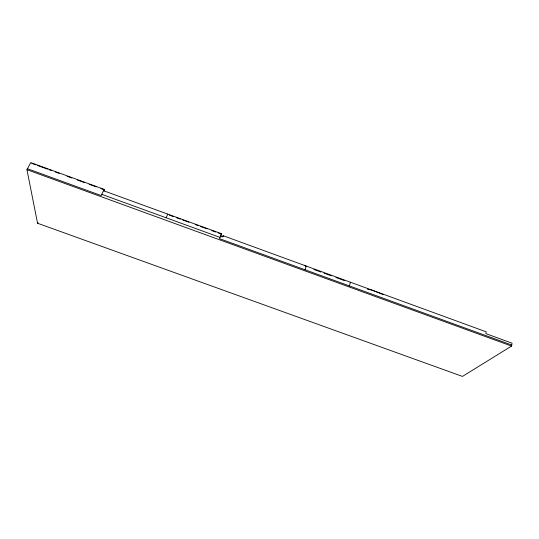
<?xml version="1.0" encoding="UTF-8"?>
<svg xmlns="http://www.w3.org/2000/svg" width="539" height="539" viewBox="0 0 539 539"><rect width="100%" height="100%" fill="white"/><g stroke="black" fill="none" stroke-linecap="round" stroke-linejoin="round"><path stroke-width="0.81" d="M104.168 191.008L104.142 189.337L30.743 162.583L26.95 169.684L37.548 223.234L462.462 376.417L511.578 346.072L512.05 343.181L485.841 333.641L486.171 331.815L223.335 235.772L221.9 236.453M349.413 285.919L350.404 282.355L350.148 282.692M220.532 236.56L221.414 233.663L103.501 190.691M305.087 269.783L306.186 266.239L305.977 266.596M221.778 236.783L222.971 236.762L223.335 235.772M221.414 233.663L219.541 238.642L511.754 345.021M166.174 217.79L167.723 214.098M104.142 189.337L101.204 195.563L27.469 168.72M37.548 223.234L37.993 222.358M367.248 289.072L372.078 290.184L383.229 294.557M31.7 163.371L35.635 164.806M37.204 165.379L47.432 169.105M49.009 169.677L51.367 170.54M55.301 171.975L59.236 173.41M67.099 176.273L71.822 177.998M77.326 180.006L84.407 182.586M89.13 184.304L96.212 186.885M100.928 188.61L103.293 189.472M169.293 215.108L173.228 216.543M176.381 217.689L180.316 219.124M182.714 219.993L188.791 222.209M195.711 224.729L197.981 225.558M200.259 226.387L207.084 228.88M211.84 230.611L215.755 232.039M218.106 232.895L220.458 233.751M313.873 269.473L320.934 272.047M324.074 273.192L331.141 275.766M335.912 277.504L344.589 280.664M220.579 235.893L222.971 236.762M101.777 194.343L220.013 237.396M26.95 169.684L511.578 346.072M304.259 265.255L306.179 266.266"/></g></svg>
